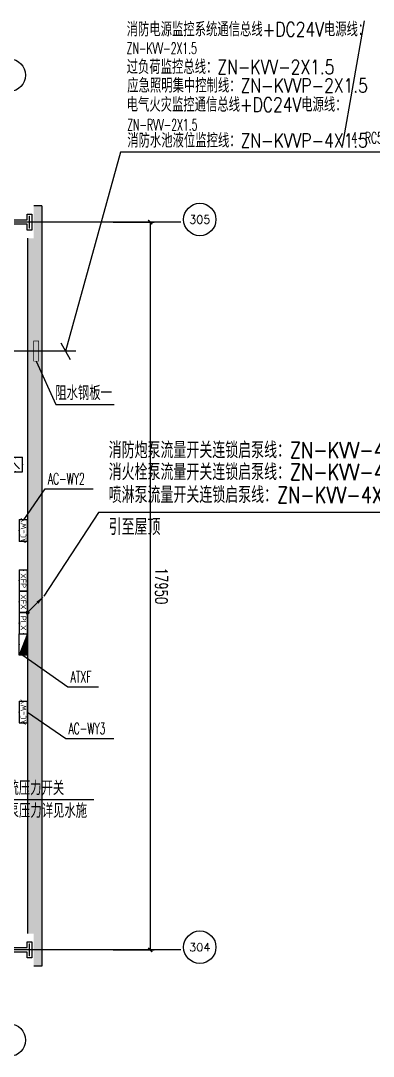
# Model space of a CAD drawing. Extents: x -1396510 to 1250330, y -1892470 to 1623980.
# Drawn here: x 849755 to 858466, y -1328750 to -1303206 of the extents above; entities that cross this region are included whole.
import ezdxf
from ezdxf.enums import TextEntityAlignment as Align

# ---------------------------------------------------------------- set-up
doc = ezdxf.new("R2010")
doc.units = 0
doc.header["$LTSCALE"] = 1000
doc.header["$MEASUREMENT"] = 0
doc.linetypes.add('DOTE', pattern=[2.42, 2, -0.2, 0.02, -0.2])
doc.layers.get('Defpoints').update_dxf_attribs({"color": 210})
for name, color, linetype in [('A-AXIS-D', 1, 'Continuous'), ('A-AXIS-DOTE', 14, 'DOTE'), ('A-HATCH-2', 251, 'Continuous'), ('AS-COLN', 6, 'Continuous'), ('DIM-箱柜', 3, 'Continuous'), ('DIM-通讯', 3, 'Continuous'), ('EQUIP-消防', 3, 'Continuous'), ('EQUIP-箱柜', 3, 'Continuous'), ('LWIRE', 4, 'Continuous'), ('TEL_TEXT', 7, 'Continuous'), ('WIRE-照明', 1, 'Continuous'), ('建-墙-填充', 8, 'Continuous')]:
    doc.layers.add(name, color=color, linetype=linetype)
doc.layers.add('A-云线2', color=3, linetype='Continuous', plot=False)
doc.layers.add('S-col', color=2, linetype='Continuous', lineweight=0)
doc.styles.add('_TCH_AXIS', font='COMPLEX', dxfattribs={"bigfont": 'GBCBIG'})
doc.styles.add('_TEL_ATTDEF', font='GBENOR', dxfattribs={"width": 0.8, "height": 3, "bigfont": 'GBCBIG'})
doc.styles.add('_TEL_DIM', font='SIMPLEX', dxfattribs={"width": 0.8, "height": 3.5, "bigfont": 'HZTXT'})
doc.styles.add('A-DIM_T3', font='SIMPLEX', dxfattribs={"width": 0.705882, "bigfont": 'GBCBIG'})
doc.styles.get("Standard").update_dxf_attribs({"font": 'gbenor.shx', "bigfont": 'gbcbig.shx'})
doc.dimstyles.new('A-DIM&&100', dxfattribs={"dimtxt": 297.5, "dimasz": 100, "dimexe": 100, "dimexo": 100, "dimgap": 126.25, "dimtad": 1, "dimdec": 0, "dimzin": 0, "dimdsep": 46, "dimtxsty": 'A-DIM_T3', "dimblk": 'ARCHTICK', "dimcen": 0.09, "dimclrt": 7, "dimazin": 2, "dimtfac": 1, "dimtdec": 0, "dimtix": 1, "dimtmove": 2, "dimatfit": 3, "dimfxl": 0, "dimtolj": 1, "dimtzin": 0, "dimarcsym": 0})

# ---------------------------------------------------------------- blocks, each defined once
blk = doc.blocks.new('_ArchTick')
at = {"color": 0, "linetype": 'ByBlock', "const_width": 0.4}
blk.add_lwpolyline([(-0.5, -0.5), (0.5, 0.5)], dxfattribs=at)
blk = doc.blocks.new('*D5856')
at = {"layer": 'A-AXIS-D', "color": 0, "lineweight": -2, "transparency": 16777216}
for p, q in [((216564, -20100), (217580, -20100)), ((217480, -20100), (217480, -38050)), ((216564, -38050), (217580, -38050))]:
    blk.add_line(p, q, dxfattribs=at)
at = {"layer": 'Defpoints', "color": 0, "transparency": 16777216}
for p in [(216464, -20100), (216464, -38050), (217480, -38050)]:
    blk.add_point(p, dxfattribs=at)
at = {"layer": 'A-AXIS-D', "color": 0, "lineweight": -2, "transparency": 16777216, "xscale": 100, "yscale": 100, "zscale": 100}
for p, rotation in [((217480, -20100), 90), ((217480, -38050), 270)]:
    blk.add_blockref('_ArchTick', p, dxfattribs=dict(at, rotation=rotation))
at = {"layer": 'A-AXIS-D', "color": 7, "transparency": 16777216, "insert": (217755, -29075), "char_height": 297.5, "attachment_point": 5, "rotation": 270, "style": 'A-DIM_T3'}
blk.add_mtext('\\A1;17950', dxfattribs=at)
blk = doc.blocks.new('_FZH')
at = {"layer": 'A-HATCH-2'}
blk.add_lwpolyline([(-0.437, -0.25), (-0.437, 0.25), (-0.297, 0.25), (-0.297, 0.067), (0.298, 0.067), (0.298, 0.25), (0.438, 0.25), (0.438, -0.25), (0.298, -0.25), (0.298, -0.068), (-0.297, -0.068), (-0.297, -0.25)], close=True, dxfattribs=at)
at = {"layer": 'S-col'}
blk.add_lwpolyline([(-0.375, -0.188), (-0.375, 0.187), (-0.36, 0.187), (-0.36, 0.005), (0.36, 0.005), (0.36, 0.187), (0.375, 0.187), (0.375, -0.188), (0.36, -0.188), (0.36, -0.005), (-0.36, -0.005), (-0.36, -0.188)], close=True, dxfattribs=at)
blk = doc.blocks.new('$equip$00002760')
for p, q in [((0.5, 0.5), (-0.5, 0.5)), ((-0.5, 0.5), (-0.5, -0.5)), ((-0.283, -0.283), (0.283, 0.283)), ((0.5, -0.5), (0.5, 0.5)), ((-0.5, -0.5), (0.5, -0.5))]:
    blk.add_line(p, q)
at = {"const_width": 0.0571}
blk.add_lwpolyline([(-0.5, 0.5), (0.5, 0.5), (0.5, -0.5), (-0.5, -0.5), (-0.5, 0.5), (0.5, 0.5)], dxfattribs=at)
for p in [(-0.5, 0), (0, 0.5), (0.5, 0), (0, -0.5)]:
    blk.add_point(p)
blk.add_solid([(0.283, 0.283), (0.075, 0.124), (0.124, 0.075)])
at = {"color": 7, "flags": 1}
for tag, height, p in [('A', 0.00002, (0, 0)), ('B', 0.4, (0.755, -0.254))]:
    blk.add_attdef(tag, text='', height=height, dxfattribs=at).set_placement(p, align=Align.MIDDLE_CENTER)
blk = doc.blocks.new('*X124')
at = {"color": 0}
for p, q in [((-247, 0), (-246, 2)), ((-212, 0), (-187, 25)), ((-177, 0), (-128, 49)), ((-141, 0), (-69, 72)), ((-106, 0), (-10, 96)), ((-71, 0), (49, 120)), ((-35, 0), (108, 143)), ((0, 0), (167, 167)), ((35, 0), (226, 190)), ((71, 0), (250, 179)), ((106, 0), (250, 144)), ((141, 0), (250, 109)), ((177, 0), (250, 73)), ((212, 0), (250, 38)), ((247, 0), (250, 3))]:
    blk.add_line(p, q, dxfattribs=at)
blk = doc.blocks.new('$equip$00002939')
for p, q in [((-0.75, 0.6), (-0.75, 0)), ((0.75, 0.6), (-0.75, 0.6)), ((-0.75, 0), (0.75, 0.6)), ((-0.75, 0), (0.75, 0)), ((0.75, 0), (0.75, 0.6))]:
    blk.add_line(p, q)
at = {"const_width": 0.0571}
blk.add_lwpolyline([(-0.75, 0.6), (-0.75, 0), (0.75, 0), (0.75, 0.6), (-0.75, 0.6), (-0.75, 0)], dxfattribs=at)
for p in [(-0.75, 0.3), (0, 0.6), (0, 0), (0.75, 0.3)]:
    blk.add_point(p)
blk.add_solid([(-0.75, 0), (0.75, 0), (0.75, 0.6)])
at = {"xscale": 0.00300000000061118, "yscale": 0.00300000000061118, "zscale": 0.00300000000061118}
blk.add_blockref('*X124', (0, 0), dxfattribs=at)
at = {"color": 7, "style": '_TEL_DIM', "flags": 1}
for tag in ['A', 'REMARK']:
    blk.add_attdef(tag, text='', height=0.00002, dxfattribs=at).set_placement((0, 0), align=Align.MIDDLE_CENTER)
blk = doc.blocks.new('$TelecSys$00000079')
for p, q in [((0.7, 0.7), (0, 0)), ((0.104, 0.104), (0.104, 0.104)), ((-0.104, -0.104), (-0.104, -0.104))]:
    blk.add_line(p, q)
at = {"const_width": 0.142}
blk.add_lwpolyline([(-0.071, 0, 1), (0.071, 0, 1)], format="xyb", close=True, dxfattribs=at)
blk.add_solid([(0.63, 0.77), (0.77, 0.63), (1.15, 1.15)])
at = {"width": 0.8, "flags": 9}
blk.add_attdef('A', (0, 0), '', height=0.00002, dxfattribs=at)
blk = doc.blocks.new('$equip$00002702')
for p, q in [((-0.75, 0.6), (-0.75, 0)), ((0.75, 0.6), (-0.75, 0.6)), ((-0.75, 0), (0.75, 0)), ((0.75, 0), (0.75, 0.6))]:
    blk.add_line(p, q)
at = {"const_width": 0.04}
blk.add_lwpolyline([(-0.75, 0.6), (-0.75, 0), (0.75, 0), (0.75, 0.6), (-0.75, 0.6), (-0.75, 0)], dxfattribs=at)
for p in [(-0.75, 0.3), (0, 0.6), (0, 0), (0.75, 0.3)]:
    blk.add_point(p)
at = {"color": 7}
blk.add_attdef('$TEXT$', text='', height=0.5, dxfattribs=at).set_placement((0, 0.3), align=Align.MIDDLE_CENTER)
at = {"color": 7, "style": '_TEL_DIM', "flags": 1}
for tag in ['A', 'REMARK']:
    blk.add_attdef(tag, text='', height=0.00002, dxfattribs=at).set_placement((0, 0), align=Align.MIDDLE_CENTER)
blk = doc.blocks.new('$equip$00002708')
for p, q in [((-0.75, 0.6), (-0.75, 0)), ((0.75, 0.6), (-0.75, 0.6)), ((-0.75, 0), (0.75, 0)), ((0.75, 0), (0.75, 0.6))]:
    blk.add_line(p, q)
at = {"const_width": 0.0571}
blk.add_lwpolyline([(-0.75, 0.6), (-0.75, 0), (0.75, 0), (0.75, 0.6), (-0.75, 0.6), (-0.75, 0)], dxfattribs=at)
for p in [(-0.75, 0.3), (0, 0.6), (0, 0), (0.75, 0.3)]:
    blk.add_point(p)
at = {"color": 7, "style": '_TEL_DIM', "flags": 1}
for tag in ['REMARK', 'A']:
    blk.add_attdef(tag, text='', height=0.4, dxfattribs=at).set_placement((0, 0), align=Align.MIDDLE_CENTER)
at = {"color": 7, "style": '_TEL_DIM'}
blk.add_attdef('$TEXT$', text='', height=0.4, dxfattribs=at).set_placement((0, 0.3), align=Align.MIDDLE_CENTER)
blk = doc.blocks.new('世赫3#厂房一层0821')
at = {"layer": '建-墙-填充'}
blk.add_hatch(color=256, dxfattribs=at).paths.add_polyline_path([(214450, -37650), (214600, -37650), (214600, -38450), (214800, -38450), (214800, -19700.1), (214600, -19700.1), (214600, -20500.1), (214450, -20500.1)])
at = {"layer": 'A-AXIS-D'}
for centre in [(214000, -16476), (218703.7, -20035.7), (218703.7, -37985.7), (214000, -40276.3)]:
    blk.add_circle(centre, 400, dxfattribs=at)
at = {"layer": 'A-AXIS-DOTE', "color": 8, "ltscale": 2}
for p, q in [((218234.2, -20100), (194994.2, -20100)), ((218234.2, -38050), (194994.2, -38050))]:
    blk.add_line(p, q, dxfattribs=at)
at = {"layer": 'AS-COLN', "color": 8}
for p, q in [((214800, -19700.1), (214600, -19700.1)), ((214800, -19700.1), (214800, -38450)), ((214450, -20500.1), (214450, -37650)), ((214800, -38450), (214600, -38450))]:
    blk.add_line(p, q, dxfattribs=at)
at = {"layer": 'AS-COLN', "color": 8, "xscale": 800, "yscale": 800, "zscale": 800}
for p in [(214200, -20100.1), (214200, -38050)]:
    blk.add_blockref('_FZH', p, dxfattribs=at)
at = {"layer": 'A-AXIS-D', "color": 7, "style": '_TCH_AXIS'}
for s, height, p, p2 in [('305', 206.28, (218443.4, -20138.9), (218964.1, -20138.9)), ('304', 199.75, (218442.2, -38085.6), (218965.3, -38085.6))]:
    blk.add_text(s, height=height, dxfattribs=at).set_placement(p, p2, align=Align.FIT)
at = {"layer": 'A-AXIS-D'}
dim = blk.add_linear_dim(base=(217480, -38050), p1=(216464.2, -20100), p2=(216464.2, -38050), angle=270, dimstyle='A-DIM&&100', dxfattribs=at)
dim.commit()
dim.dimension.update_dxf_attribs({"geometry": '*D5856', "text_midpoint": (217755, -29075), "dimtype": 161, "text_rotation": 270})

msp = doc.modelspace()

# ---------------------------------------------------------------- linework, layer by layer
at = {"layer": 'DIM-箱柜'}
for p, q in [((850136.4, -1311604.2), (850620, -1312670)), ((850620, -1312670), (852064, -1312670)), ((849830, -1315517.5), (850360, -1314750)), ((850360, -1314750), (851545.7, -1314750)), ((849811.9, -1318853.9), (850920, -1319634)), ((850920, -1319634), (851675.4, -1319634)), ((849925.8, -1320260), (850870, -1320910)), ((850870, -1320910), (852055.7, -1320910))]:
    msp.add_line(p, q, dxfattribs=at)
at = {"layer": 'DIM-通讯'}
msp.add_line((847524.4, -1322414), (851564.4, -1322414), dxfattribs=at)
at = {"layer": 'TEL_TEXT'}
for p, q in [((857704.7, -1306298.7), (858248.8, -1303212.7)), ((852220, -1306450), (850860, -1311354.1)), ((859492.9, -1306450), (852220, -1306450)), ((850745, -1311149.1), (850975, -1311559.1))]:
    msp.add_line(p, q, dxfattribs=at)
at = {"layer": 'TEL_TEXT', "color": 3}
for p, q in [((851678, -1315337.5), (850328.4, -1317402.1)), ((860355.5, -1315337.5), (851678, -1315337.5))]:
    msp.add_line(p, q, dxfattribs=at)
at = {"layer": 'WIRE-照明', "color": 6, "linetype": 'Continuous', "const_width": 15}
msp.add_lwpolyline([(850198.4, -1311104), (850198.4, -1311604.2), (850074.4, -1311604.2), (850074.4, -1311104)], close=True, dxfattribs=at)
at = {"layer": 'WIRE-照明', "linetype": 'Continuous', "const_width": 35}
msp.add_lwpolyline([(847572.5, -1311354.1), (851125.3, -1311354.1)], dxfattribs=at)

# ---------------------------------------------------------------- block references
at = {"layer": 'A-云线2'}
msp.add_blockref('世赫3#厂房一层0821', (635475.8, -1288074), dxfattribs=at)
at = {"layer": 'EQUIP-消防', "linetype": 'ByBlock', "xscale": 349.9999999999999, "yscale": 349.9999999999999, "zscale": 349.9999999999999, "rotation": 89.99999993208392}
msp.add_blockref('$equip$00002760', (849628.7, -1314156.8), dxfattribs=at)
at = {"layer": 'EQUIP-箱柜'}
ref = msp.add_blockref('$equip$00002708', (849925.8, -1315780), dxfattribs=dict(at, xscale=350, yscale=350, zscale=350, rotation=90))
ref.add_attrib('$TEXT$', 'AC-WY', dxfattribs={"layer": '0', "color": 7, "height": 140, "rotation": 90, "style": '_TEL_ATTDEF'}).set_placement((849820.8, -1315780), align=Align.MIDDLE_CENTER)
ref = msp.add_blockref('$equip$00002702', (849925.9, -1317017.6), dxfattribs=dict(at, xscale=349.777918665, yscale=349.777918665, zscale=349.777918665, rotation=89.99999999999993))
ref.add_attrib('$TEXT$', 'XFP', dxfattribs={"layer": '0', "color": 7, "height": 139.91, "rotation": 270, "style": '_TEL_ATTDEF'}).set_placement((849820.9, -1317017.6), align=Align.MIDDLE_CENTER)
ref = msp.add_blockref('$equip$00002702', (849925.9, -1317542.3), dxfattribs=dict(at, xscale=349.777918665, yscale=349.777918665, zscale=349.777918665, rotation=89.99999999999993))
ref.add_attrib('$TEXT$', 'XFX', dxfattribs={"layer": '0', "color": 7, "height": 139.91, "rotation": 270, "style": '_TEL_ATTDEF'}).set_placement((849820.9, -1317542.3), align=Align.MIDDLE_CENTER)
ref = msp.add_blockref('$equip$00002702', (849925.9, -1318066.9), dxfattribs=dict(at, xscale=349.777918665, yscale=349.777918665, zscale=349.777918665, rotation=89.99999999999993))
ref.add_attrib('$TEXT$', 'PLX', dxfattribs={"layer": '0', "color": 7, "height": 139.91, "rotation": 270, "style": '_TEL_ATTDEF'}).set_placement((849820.9, -1318066.9), align=Align.MIDDLE_CENTER)
at = {"layer": 'EQUIP-箱柜', "xscale": -349.777918665, "yscale": 349.777918665, "zscale": 349.777918665, "rotation": 90}
msp.add_blockref('$equip$00002939', (849925.9, -1318591.6), dxfattribs=at)
at = {"layer": 'EQUIP-箱柜'}
ref = msp.add_blockref('$equip$00002708', (849925.8, -1320260), dxfattribs=dict(at, xscale=350, yscale=350, zscale=350, rotation=90))
ref.add_attrib('$TEXT$', 'AC-WY', dxfattribs={"layer": '0', "color": 7, "height": 140, "rotation": 90, "style": '_TEL_ATTDEF'}).set_placement((849820.8, -1320260), align=Align.MIDDLE_CENTER)
at = {"layer": 'LWIRE', "xscale": 350, "yscale": 350, "zscale": 350}
msp.add_blockref('$TelecSys$00000079', (849925.9, -1317804.6), dxfattribs=at)

# ---------------------------------------------------------------- texts
at = {"layer": 'DIM-箱柜', "color": 7, "style": '_TEL_DIM'}
for s, height, width, p in [('阻水钢板一', 350, 0.8, (850609.8, -1312565)), ('AC-WY2', 280, 0.6, (850424.7, -1314645)), ('ATXF', 280, 0.6, (850986.4, -1319529)), ('AC-WY3', 280, 0.6, (850934.7, -1320805))]:
    msp.add_text(s, height=height, dxfattribs=dict(at, width=width)).set_placement(p)
at = {"layer": 'DIM-通讯', "color": 7, "style": '_TEL_DIM', "width": 0.8}
for s, p in [('消火栓系统压力开关', (848309.7, -1322309)), ('消火栓主泵启泵压力详见水施', (847754.1, -1322869))]:
    msp.add_text(s, height=350, dxfattribs=at).set_placement(p)
at = {"layer": 'TEL_TEXT', "style": '_TEL_DIM'}
for s, height, width, p in [('消防电源监控系统通信总线+DC24V电源线：', 350, 0.8, (852373.3, -1303594.4)), ('ZN-KVV-2X1.5', 280, 0.6, (852373.3, -1304025.9)), ('过负荷监控总线：ZN-KVV-2X1.5', 350, 0.8, (852373.3, -1304521.6)), ('应急照明集中控制线：ZN-KVVP-2X1.5', 350, 0.8, (852387.4, -1304980.9)), ('电气火灾监控通信总线+DC24V电源线：', 350, 0.8, (852373.3, -1305451.6)), ('ZN-RVV-2X1.5', 280, 0.6, (852387.4, -1305910.9)), ('消防水池液位监控线：ZN-KVVP-4X1.5', 350, 0.8, (852387.4, -1306336.6)), ('4-RC50-FC', 280, 0.6, (857926.3, -1306233.8)), ('消防炮泵流量开关连锁启泵线：ZN-KVV-4X1.5', 400, 0.8, (851928.1, -1313999.6, 0)), ('消火栓泵流量开关连锁启泵线：ZN-KVV-4X1.5', 400, 0.8, (851928.1, -1314539.6, 0)), ('喷淋泵流量开关连锁启泵线：ZN-KVV-4X1.5', 400, 0.8, (851928.1, -1315103.3, 0)), ('引至屋顶', 400, 0.8, (851928.1, -1315893.3, 0))]:
    msp.add_text(s, height=height, dxfattribs=dict(at, width=width)).set_placement(p)

doc.saveas('drawing.dxf')
